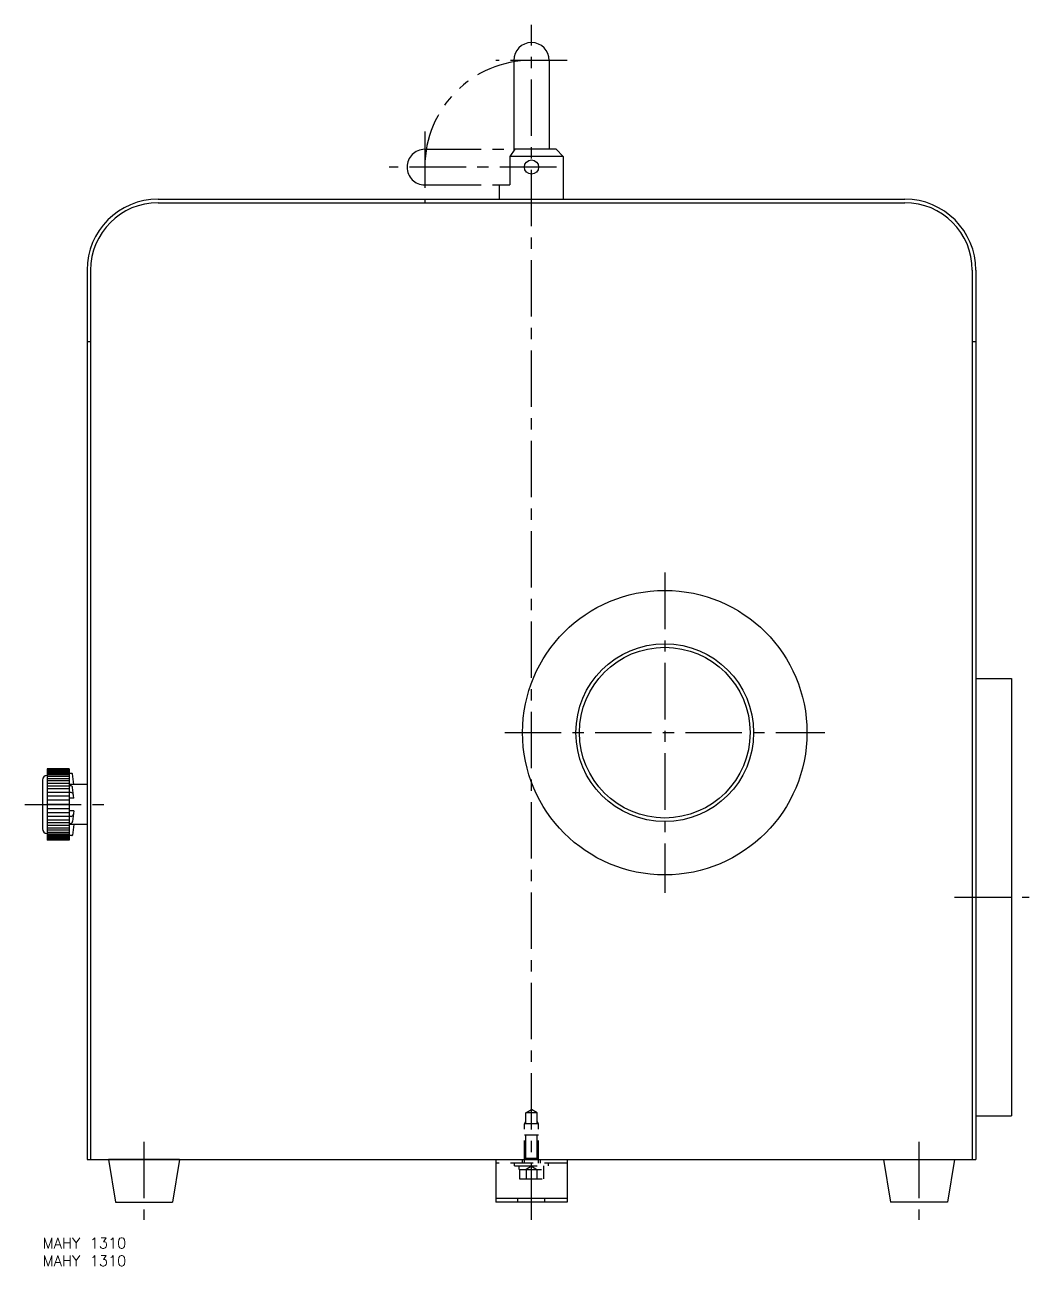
# Model space of a CAD drawing. Extents: x -5 to 981, y -8 to 771.
# Drawn here: x -5 to 277.5, y -8 to 341 of the extents above; entities that cross this region are included whole.
import ezdxf

# ---------------------------------------------------------------- set-up
doc = ezdxf.new("R2010")
doc.units = 0
doc.header["$LTSCALE"] = 0.5
for name, pattern in [('CENTER', [50.8, 31.75, -6.35, 6.35, -6.35]), ('DASHED', [19.05, 12.7, -6.35]), ('PHANTOM', [63.5, 31.75, -6.35, 6.35, -6.35, 6.35, -6.35])]:
    doc.linetypes.add(name, pattern=pattern)
for name, color, linetype in [('MSM_CENTER', 1, 'CENTER'), ('MSM_CONTINUOUS', 7, 'CONTINUOUS'), ('MSM_DASHED', 4, 'DASHED'), ('MSM_IMAGINARY', 6, 'PHANTOM'), ('MSM_PART_NUMBER', 7, 'CONTINUOUS')]:
    doc.layers.add(name, color=color, linetype=linetype)
doc.styles.get("Standard").update_dxf_attribs({"font": 'txt.shx', "height": 3, "bigfont": 'bigfont.shx'})

# ---------------------------------------------------------------- blocks, each defined once
blk = doc.blocks.new('*U5')
at = {"layer": 'MSM_PART_NUMBER'}
blk.add_text('MAHY 1310', height=3, dxfattribs=at).set_placement((0, -3))
blk = doc.blocks.new('*U6')
at = {"layer": 'MSM_PART_NUMBER'}
blk.add_text('MAHY 1310', height=3, dxfattribs=at).set_placement((0, -8))

msp = doc.modelspace()

# ---------------------------------------------------------------- linework, layer by layer
at = {"layer": 'MSM_CENTER'}
for p, q in [((137.46, 5), (137.46, 341)), ((147.46, 331), (127.46, 331)), ((107.46, 311), (107.46, 291)), ((144.46, 301), (97.46, 301)), ((174.96, 187), (174.96, 97)), ((129.96, 142), (219.96, 142)), ((-5.04, 121.81), (17.46, 121.8)), ((256.46, 95.76), (277.46, 95.76)), ((28.46, 27), (28.46, 5)), ((246.46, 27), (246.46, 5))]:
    msp.add_line(p, q, dxfattribs=at)
at = {"layer": 'MSM_CONTINUOUS'}
for p, q in [((132.46, 331), (132.46, 305.52)), ((142.46, 331), (142.46, 306)), ((132.78, 306), (131.42, 304)), ((146.41, 304), (131.42, 304)), ((131.42, 304), (131.42, 296)), ((144.41, 306), (132.78, 306)), ((144.41, 306), (146.41, 304)), ((146.41, 304), (146.41, 292)), ((128.41, 296), (128.41, 292)), ((128.41, 296), (131.42, 296)), ((32.46, 292), (242.46, 292)), ((32.46, 291), (242.46, 291)), ((12.46, 272), (12.46, 22)), ((13.46, 272), (13.46, 22)), ((261.46, 272), (261.46, 22)), ((262.46, 272), (262.46, 22)), ((12.46, 252), (13.46, 252)), ((261.46, 252), (262.46, 252)), ((262.46, 157.26), (272.46, 157.26)), ((272.46, 157.26), (272.46, 34.26)), ((1.21, 131.8), (1.21, 111.8)), ((7.46, 131.8), (1.21, 131.8)), ((7.46, 131.55), (1.21, 131.55)), ((7.46, 131.3), (1.21, 131.3)), ((7.46, 130.93), (1.21, 130.93)), ((7.46, 130.55), (1.21, 130.55)), ((7.46, 130.18), (1.21, 130.18)), ((7.46, 129.68), (1.21, 129.68)), ((7.46, 131.8), (7.46, 111.8)), ((8.22, 130.55), (7.46, 130.55)), ((8.71, 127.43), (8.35, 130.44)), ((-0.04, 128.68), (-0.04, 114.93)), ((7.46, 129.05), (1.21, 129.05)), ((7.46, 128.43), (1.21, 128.43)), ((7.46, 127.68), (1.21, 127.68)), ((7.46, 126.93), (1.21, 126.93)), ((7.46, 126.18), (1.21, 126.18)), ((12.46, 127.43), (7.46, 127.43)), ((7.46, 127.12), (7.77, 127.12)), ((8.71, 123.58), (8.39, 126.56)), ((7.46, 125.18), (1.21, 125.18)), ((7.46, 124.18), (1.21, 124.18)), ((7.46, 123.05), (1.21, 123.05)), ((7.98, 125.17), (7.46, 125.17)), ((8.71, 123.58), (7.46, 123.58)), ((7.46, 121.8), (1.21, 121.8)), ((7.46, 121.8), (1.21, 121.8)), ((7.46, 120.55), (1.21, 120.55)), ((7.46, 119.43), (1.21, 119.43)), ((8.71, 120.02), (7.46, 120.02)), ((8.71, 120.02), (8.39, 117.05)), ((7.46, 118.43), (1.21, 118.43)), ((7.46, 117.43), (1.21, 117.43)), ((7.46, 116.68), (1.21, 116.68)), ((7.46, 115.93), (1.21, 115.93)), ((7.46, 115.18), (1.21, 115.18)), ((7.98, 118.44), (7.46, 118.44)), ((7.46, 116.49), (7.77, 116.49)), ((12.46, 116.18), (7.46, 116.18)), ((8.71, 116.18), (8.35, 113.16)), ((7.46, 114.55), (1.21, 114.55)), ((7.46, 113.93), (1.21, 113.93)), ((7.46, 113.43), (1.21, 113.43)), ((7.46, 113.05), (1.21, 113.05)), ((7.46, 112.68), (1.21, 112.68)), ((7.46, 112.3), (1.21, 112.3)), ((7.46, 112.05), (1.21, 112.05)), ((7.46, 111.8), (1.21, 111.8)), ((8.22, 113.05), (7.46, 113.05)), ((262.46, 34.26), (272.46, 34.26)), ((135.46, 28.9), (139.46, 28.9)), ((12.46, 22), (262.46, 22)), ((38.46, 22), (18.46, 22)), ((18.46, 22), (20.46, 10)), ((38.46, 22), (36.46, 10)), ((127.46, 22), (127.46, 10)), ((147.46, 22), (147.46, 10)), ((236.46, 22), (238.46, 10)), ((256.46, 22), (254.46, 10)), ((147.46, 11), (127.46, 11)), ((20.46, 10), (36.46, 10)), ((147.46, 10), (127.46, 10)), ((254.46, 10), (238.46, 10))]:
    msp.add_line(p, q, dxfattribs=at)
for centre, radius in [((137.46, 301), 2), ((174.96, 142), 40), ((174.96, 142), 25), ((174.96, 142), 24)]:
    msp.add_circle(centre, radius, dxfattribs=at)
for centre, radius, start, end in [((137.46, 331), 5, 0, 180), ((32.46, 272), 20, 90, 180), ((32.46, 272), 19, 90, 180), ((242.46, 272), 20, 0, 90), ((242.46, 272), 19, 0, 90), ((1.21, 128.68), 1.25, 90, 180), ((8.22, 130.43), 0.125, 6.8428, 90), ((7.77, 126.49), 0.625, 6.0612, 90), ((7.98, 124.54), 0.625, 6.0612, 90), ((7.98, 119.06), 0.625, 270, 353.939), ((7.77, 117.12), 0.625, 270, 353.939), ((1.21, 114.93), 1.25, 180, 270), ((8.22, 113.18), 0.125, 270, 353.157)]:
    msp.add_arc(centre, radius, start, end, dxfattribs=at)
at = {"layer": 'MSM_DASHED'}
for p, q in [((135.84, 35.1), (137.46, 36.04)), ((135.84, 22.4), (135.84, 35.1)), ((139.08, 35.1), (135.84, 35.1)), ((139.08, 35.1), (137.46, 36.04)), ((139.08, 22.4), (139.08, 35.1)), ((135.46, 32), (135.84, 32.66)), ((135.46, 21), (135.46, 32)), ((139.46, 32), (135.46, 32)), ((139.46, 32), (139.08, 32.66)), ((139.46, 21), (139.46, 32)), ((135.46, 28.9), (139.46, 28.9)), ((147.46, 21), (127.46, 21)), ((132.71, 20.2), (132.71, 21)), ((134.96, 21), (134.96, 22)), ((135.46, 22.4), (139.46, 22.4)), ((139.96, 21), (139.96, 22)), ((142.21, 20.2), (142.21, 21)), ((132.71, 20.2), (142.21, 20.2)), ((133.96, 19.2), (133.96, 20.2)), ((133.96, 19.2), (140.96, 19.2)), ((134.11, 19.2), (134.11, 16.6)), ((137.46, 20.07), (135.96, 19.2)), ((135.96, 19.2), (135.96, 16.6)), ((135.96, 19.2), (138.96, 19.2)), ((137.46, 20.07), (138.96, 19.2)), ((137.46, 16.6), (137.46, 19.2)), ((138.96, 19.2), (138.96, 16.6)), ((140.81, 19.2), (140.81, 16.6)), ((140.96, 19.2), (140.96, 20.2)), ((134.11, 16.6), (140.81, 16.6)), ((133.66, 10), (133.66, 11)), ((141.26, 10), (141.26, 11))]:
    msp.add_line(p, q, dxfattribs=at)
at = {"layer": 'MSM_IMAGINARY'}
for p, q in [((107.46, 306), (132.46, 306)), ((107.46, 296), (128.41, 296))]:
    msp.add_line(p, q, dxfattribs=at)
for centre, radius, end in [((137.46, 301), 30, 180), ((107.46, 301), 5, 270)]:
    msp.add_arc(centre, radius, 90, end, dxfattribs=at)

# ---------------------------------------------------------------- block references
at = {"layer": 'MSM_CONTINUOUS'}
for name in ['*U5', '*U6']:
    msp.add_blockref(name, (0, 0), dxfattribs=at)

doc.saveas('drawing.dxf')
